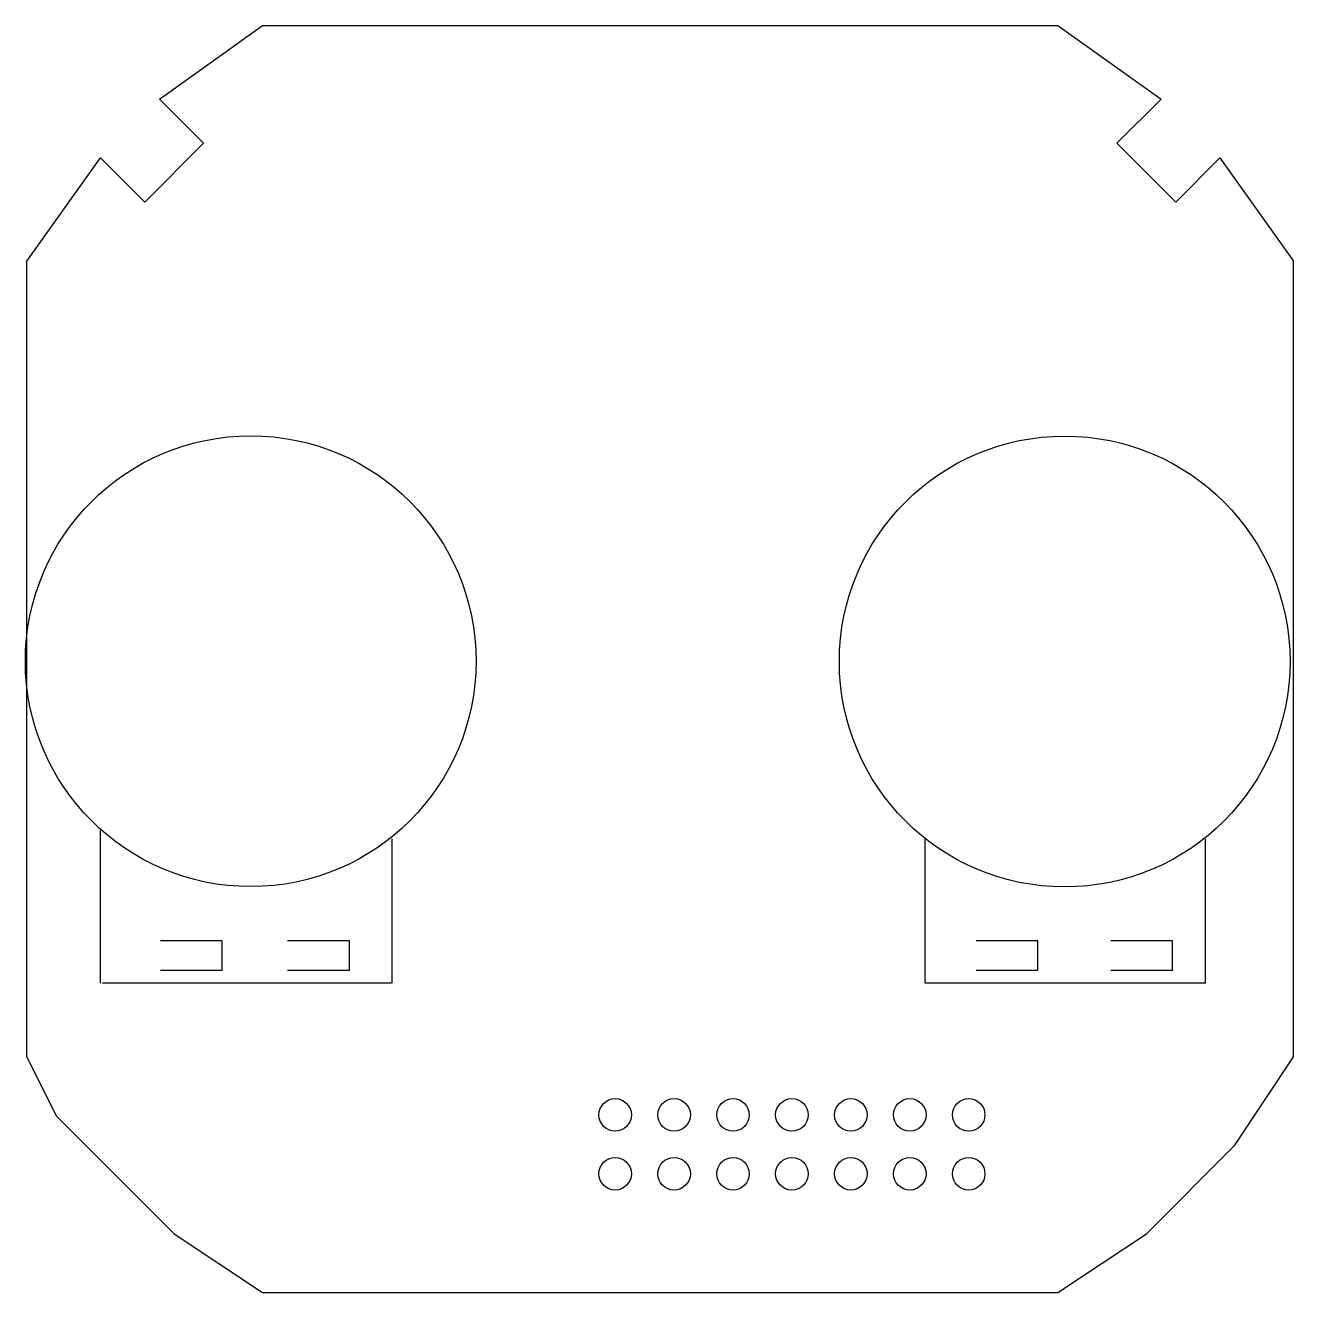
# Model space of a CAD drawing. Header units: millimetres. Extents: x -21.5 to 21.5, y -21.5 to 21.5.
import ezdxf

# ---------------------------------------------------------------- set-up
doc = ezdxf.new("R2010")
doc.units = ezdxf.units.MM
doc.layers.get('0').update_dxf_attribs({"lineweight": 25, "true_color": 0xffffff})

msp = doc.modelspace()

# ---------------------------------------------------------------- linework, layer by layer
at = {"color": 9, "true_color": 0xc2c2c2}
for p, q in [((-16.974, 19), (-13.474, 21.5)), ((-13.474, 21.5), (13.524, 21.5)), ((13.524, 21.5), (17.024, 19)), ((-15.475, 17.499), (-16.974, 19)), ((17.024, 19), (15.525, 17.499)), ((-17.474, 15.5), (-15.475, 17.499)), ((15.525, 17.499), (17.524, 15.5)), ((-21.475, 13.501), (-18.976, 17.001)), ((-18.976, 17.001), (-17.474, 15.5)), ((17.524, 15.5), (19.025, 17.001)), ((19.025, 17.001), (21.525, 13.501)), ((-21.475, -13.499), (-21.475, 13.501)), ((21.525, -13.499), (21.525, 13.501)), ((-18.976, -10.997), (-18.976, -5.815)), ((-9.077, -10.997), (-9.077, -6.097)), ((9.023, -10.997), (9.023, -6.118)), ((18.525, -6.118), (18.525, -10.997)), ((-14.843, -9.567), (-16.941, -9.567)), ((-14.843, -10.565), (-14.843, -9.567)), ((-10.525, -9.567), (-12.623, -9.567)), ((-10.525, -10.565), (-10.525, -9.567)), ((12.843, -9.567), (10.745, -9.567)), ((12.843, -10.565), (12.843, -9.567)), ((17.415, -9.567), (15.317, -9.567)), ((17.415, -10.565), (17.415, -9.567)), ((-14.843, -10.565), (-16.941, -10.565)), ((-10.525, -10.565), (-12.623, -10.565)), ((12.843, -10.565), (10.745, -10.565)), ((17.415, -10.565), (15.317, -10.565)), ((-9.105, -10.997), (-18.907, -10.997)), ((18.525, -10.997), (9.023, -10.997)), ((-21.475, -13.499), (-20.474, -15.5)), ((19.526, -16.499), (21.525, -13.499)), ((-20.474, -15.5), (-16.476, -19.501)), ((16.526, -19.501), (19.526, -16.499)), ((-16.476, -19.501), (-13.474, -21.5)), ((13.524, -21.5), (16.526, -19.501)), ((-13.474, -21.5), (13.524, -21.5))]:
    msp.add_line(p, q, dxfattribs=at)
for centre, radius in [((-13.876, -0.074), 7.649), ((13.754, -0.085), 7.649), ((-1.505, -15.468), 0.552), ((0.495, -15.468), 0.552), ((2.495, -15.468), 0.552), ((4.495, -15.468), 0.552), ((6.495, -15.468), 0.552), ((8.495, -15.468), 0.552), ((10.495, -15.468), 0.552), ((-1.505, -17.468), 0.552), ((0.495, -17.468), 0.552), ((2.495, -17.468), 0.552), ((4.495, -17.468), 0.552), ((6.495, -17.468), 0.552), ((8.495, -17.468), 0.552), ((10.495, -17.468), 0.552)]:
    msp.add_circle(centre, radius, dxfattribs=at)

doc.saveas('drawing.dxf')
